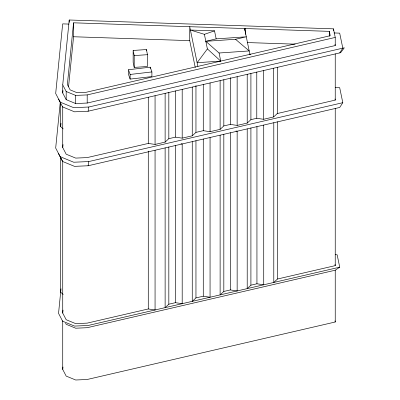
<?xml version="1.0" encoding="UTF-8"?>
<svg xmlns="http://www.w3.org/2000/svg" width="400" height="400" viewBox="0 0 400 400"><rect width="100%" height="100%" fill="white"/><g stroke="black" fill="none" stroke-linecap="round" stroke-linejoin="round"><path stroke-width="0.6" d="M60.295 102.035L55.68 148.03L62.625 161.48L74.525 166.365L88.15 165.755L88.8 161.56L342.81 102.69L339.68 87.685L335.31 87.54M62.725 84.87L69.23 20L333.445 28.835L335.24 37.425L335.24 45.555L87.195 103.045L75.7 103.555L66.185 99.65L62.725 93.005L62.725 84.87L66.185 91.52L66.185 99.65M62.725 93.005L62.97 90.535M63.21 128.92L60.67 126.66L61.01 123.25M73.565 22.81L67.365 84.555L70.14 89.88L77.01 92.7L86.135 92.29L330.245 35.715L329.335 31.36L73.565 22.81L73.565 36.75L68.545 86.765M335.24 53.865L335.24 100.1L277.31 113.525L273.62 116.96L263.555 119.295L256.775 118.285L250.91 119.645L247.215 123.08L237.15 125.415L230.37 124.405L223.82 125.925L220.125 129.36L210.06 131.69L203.28 130.685L195.955 132.385L192.26 135.815L182.195 138.15L175.415 137.145L168.825 138.67L165.13 142.105L155.065 144.435L148.285 143.43L87.195 157.59L75.7 158.1L66.185 154.2L62.725 147.55L63.025 144.535M61.01 288.785L58.545 313.365L62.625 321.205L74.525 326.085L88.15 325.48L339.73 267.17L337.145 254.775L335.275 254.715M155.065 150.245L155.065 309.97L148.285 308.965L87.195 323.125L75.7 323.635L66.185 319.73L62.725 313.085L63.025 310.065M339.73 267.17L335.24 270.21L335.24 322L87.195 379.485L75.7 380L66.185 376.095L62.725 369.45L62.97 366.975M87.96 111.255L340.625 52.695L344.32 47.795L88.8 107.015L88.15 111.21L74.525 111.815L62.625 106.935L58.545 99.1M339.73 52.9L342.81 48.145L339.68 33.14L334.065 32.95M342.81 102.69L339.73 107.45L87.96 165.8M216.17 38.875L214.52 30.85L190.42 30.045L204.395 34.33L207.385 48.91L197.13 62.71L220.735 61.095L219.07 53L205.825 41.305L216.17 38.875L246.295 36.81L235.52 39.275L205.825 41.305M180.965 143.775L182.195 143.96L182.195 303.685L175.415 302.675L168.825 304.205L165.13 307.64L165.13 147.915M210.06 137.5L210.06 297.225L203.28 296.22L195.955 297.915L192.26 301.35L192.26 141.625M235.915 131.04L237.15 131.225L237.15 290.945L230.37 289.94L223.82 291.46L220.125 294.89L220.125 135.17M263.72 125.065L263.72 284.79L256.94 283.78L250.91 285.18L247.215 288.615L247.215 128.89M335.24 108.405L335.24 265.635L277.475 279.02L273.785 282.455L273.785 122.73M204.395 34.33L214.52 30.85M66.185 91.52L75.7 95.425L87.195 94.91L335.24 37.425M335.24 270.21L87.195 327.695L75.7 328.21L66.185 324.305L65.605 323.2M128.475 69.72L150.245 67.19L151.895 71.935L151.895 76.575L130.125 79.1L128.475 74.355L128.475 69.72L130.125 74.46L130.125 79.1M130.125 74.46L151.895 71.935M244.61 30.35L244.61 28.61L245.41 28.555L245.41 34.365M133.15 50.465L146.42 49.555L147.47 54.68L147.47 66.5L134.205 67.41L133.15 62.285L133.15 50.465L134.205 55.585L134.205 67.41M134.205 55.585L147.47 54.68M219.07 53L249.2 50.94L235.52 39.275M249.87 54.215L250.67 54.16M88.8 107.015L73.715 107.69L60.185 102.14L55.68 93.485L62.665 23.875L68.905 24.085M88.8 161.56L73.715 162.235L60.185 156.685M73.565 36.75L189.73 40.635L195.25 67.51M247.275 42.56L295.14 44.16M63.21 294.455L60.67 292.195L60.67 157.425M207.385 48.91L220.735 61.095M58.545 153.645L62.625 161.48M335 44.41L335.24 45.555M335 98.955L335.24 100.1M335 264.49L335.24 265.635M335 320.855L335.24 322M244.61 28.61L249.895 54.34M197.885 66.39L189.73 26.695L189.73 40.635M333.445 28.835L333.445 30.58M329.335 31.36L329.335 36.21M277.475 121.795L277.475 279.02M277.31 67.29L277.31 113.525M273.62 68.225L273.62 116.96M263.555 70.56L263.555 119.295M256.94 126.555L256.94 283.78M256.775 72.05L256.775 118.285M250.91 73.41L250.91 119.645M250.91 127.95L250.91 285.18M247.215 74.345L247.215 123.08M237.15 76.675L237.15 125.415M230.37 77.545L230.37 124.405M230.37 132.71L230.37 289.94M223.82 79.69L223.82 125.925M223.82 134.23L223.82 291.46M220.125 80.62L220.125 129.36M210.06 82.955L210.06 131.69M203.28 84.45L203.28 130.685M203.28 138.99L203.28 296.22M195.955 85.52L195.955 132.385M195.955 140.69L195.955 297.915M192.26 87.08L192.26 135.815M182.195 89.415L182.195 138.15M175.415 90.905L175.415 137.145M175.415 145.45L175.415 302.675M168.825 92.435L168.825 138.67M168.825 146.975L168.825 304.205M165.13 93.37L165.13 142.105M155.065 95.7L155.065 144.435M150.245 67.19L150.245 68.35M148.285 97.195L148.285 143.43M148.285 151.11L148.285 308.965M146.42 49.555L146.42 50.8M87.195 94.91L87.195 103.045M75.7 95.425L75.7 103.555M69.23 20L69.23 22.325M62.725 106.31L62.725 147.55M62.725 161.47L62.725 313.085M62.725 320.775L62.725 369.45M60.67 102.915L60.67 126.66"/></g></svg>
